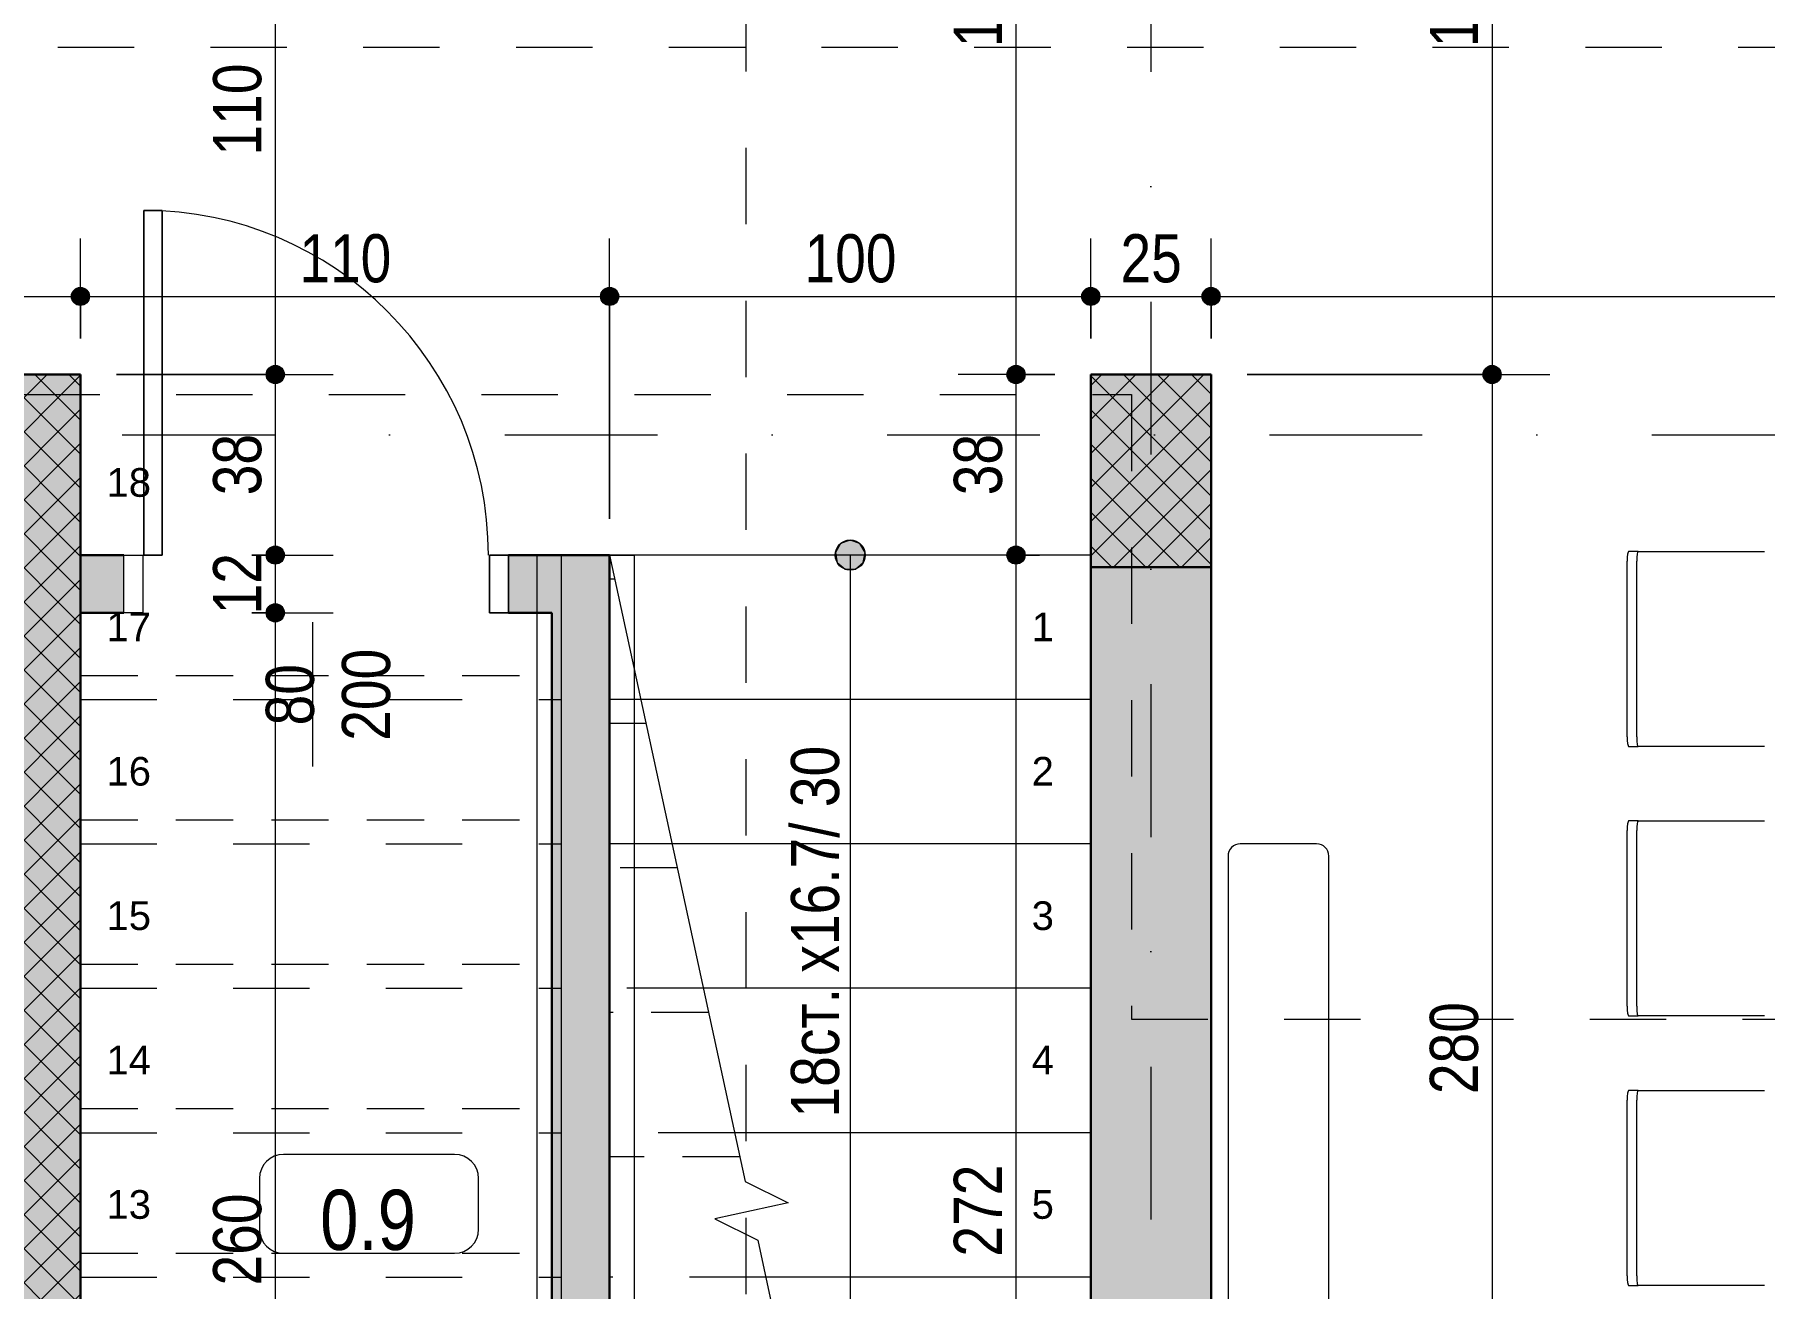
# Model space of a CAD drawing. Header units: centimetres. Extents: x -78 to 2022, y -1469 to 375.
# Drawn here: x 699.6 to 1059.1, y -1091.5 to -831 of the extents above; entities that cross this region are included whole.
import ezdxf

# ---------------------------------------------------------------- set-up
doc = ezdxf.new("R2010")
doc.units = ezdxf.units.CM
for name, pattern in [('Dash', [31.75, 15.875, -15.875]), ('Dash dot', [79.375, 31.75, -23.8125, 0, -23.8125]), ('Overhead', [19.84375, 11.90625, -7.9375])]:
    doc.linetypes.add(name, pattern=pattern)
for name, color, linetype, lineweight in [('A-ANNO-DIMS', 7, 'Continuous', 9), ('A-ANNO-DIMS-50', 7, 'Continuous', 9), ('A-AREA-IDEN', 7, 'Continuous', 9), ('A-DOOR', 7, 'Continuous', 9), ('A-DOOR-FRAM', 7, 'Continuous', 15), ('A-DOOR-IDEN', 7, 'Continuous', 9), ('A-FLOR-HRAL', 7, 'Continuous', 9), ('A-FLOR-HRAL-MBND', 7, 'Continuous', 9), ('A-FLOR-OVHD', 7, 'Overhead', 9), ('A-WALL', 7, 'Continuous', 9), ('A-WALL-PATT', 7, 'Continuous', 9), ('G-ANNO-SYMB', 7, 'Continuous', 9), ('I-FURN', 7, 'Continuous', 9), ('M-EQPM', 7, 'Continuous', 9), ('S-COLS', 7, 'Continuous', 9), ('S-GRID', 7, 'Continuous', 9), ('S-STRS', 7, 'Continuous', 9), ('S-STRS-ANNO', 7, 'Continuous', 9), ('S-STRS-IDEN', 7, 'Continuous', 9), ('S-STRS-MBND', 7, 'Dash', 9)]:
    doc.layers.add(name, color=color, linetype=linetype, lineweight=lineweight)
doc.styles.add('Arial', font='arial.ttf', dxfattribs={"height": 5.953125})
doc.styles.add('Arial Narrow', font='ARIALN.TTF', dxfattribs={"height": 12.5})
doc.styles.add('Arial Narrow_1', font='ARIALN.TTF', dxfattribs={"height": 10})
doc.styles.add('Arial Narrow_3', font='ARIALN.TTF', dxfattribs={"height": 10})
doc.dimstyles.new('TEC_DIM', dxfattribs={"dimscale": 30.48, "dimtxt": 10.23431, "dimasz": 0.492126, "dimexe": 0.393701, "dimexo": 0.246063, "dimgap": 0, "dimtad": 1, "dimdec": 0, "dimzin": 0, "dimdsep": 46, "dimtxsty": 'Arial Narrow_3', "dimblk1": 'DOTSMALL', "dimblk2": 'DOTSMALL', "dimsah": 1, "dimcen": 0.09, "dimazin": 0, "dimtfac": 1, "dimtdec": 4, "dimtix": 1, "dimtmove": 0, "dimatfit": 3, "dimfxl": 0, "dimtvp": 1, "dimtolj": 1, "dimtzin": 0, "dimarcsym": 0})
doc.dimstyles.new('TEC_DIM_3', dxfattribs={"dimscale": 30.48, "dimtxt": 10.23431, "dimasz": 0.492126, "dimexe": 0.393701, "dimexo": 0.246063, "dimgap": 0, "dimtad": 1, "dimdec": 0, "dimzin": 0, "dimdsep": 46, "dimtxsty": 'Arial Narrow_3', "dimblk1": 'DOTSMALL', "dimblk2": 'DOTSMALL', "dimsah": 1, "dimcen": 0.09, "dimazin": 0, "dimtfac": 1, "dimtdec": 4, "dimtix": 1, "dimtmove": 0, "dimatfit": 3, "dimfxl": 0, "dimtvp": 1, "dimtolj": 1, "dimtzin": 0, "dimarcsym": 0})
pattern_1 = [(45, (-1006328.728, 860384.997), (-3.535533906, 3.535533906), []), (135, (-1006328.728, 860384.997), (-3.535533906, -3.535533906), [])]

# ---------------------------------------------------------------- blocks, each defined once
blk = doc.blocks.new('Stuhl-04 - Typ1-2239621-НИВО 0')
at = {"layer": 'I-FURN'}
for p, q in [((-55.46, 10.55), (-55.46, 26.47)), ((-14.96, 26.47), (-14.96, 10.55)), ((-55.46, 5.31), (-55.46, 10.55)), ((-14.96, 10.55), (-14.96, 5.31)), ((-55.46, 0.22), (-55.46, 5.31)), ((-14.96, 5.31), (-14.96, 0.22)), ((-55.46, 0.22), (-55.46, -1.75)), ((-14.96, -1.75), (-14.96, 0.22)), ((-16.96, -0.07), (-53.46, -0.07)), ((-16.96, -2.05), (-53.46, -2.05))]:
    blk.add_line(p, q, dxfattribs=at)
for centre, major_axis, start_param, end_param in [((-53.46, 0.22), (2, 0), 3.141593, 4.712389), ((-16.96, 0.22), (-2, 0), 1.570796, 3.141593), ((-53.46, -1.75), (2, 0), 3.141593, 4.712389), ((-16.96, -1.75), (2, 0), 4.712389, 6.283185)]:
    blk.add_ellipse(centre, major_axis=major_axis, ratio=0.147809, start_param=start_param, end_param=end_param, dxfattribs=at)
blk = doc.blocks.new('TEC_DOOR-INT - 80x200-2358334-НИВО 0')
at = {"layer": 'A-DOOR', "lineweight": 15}
for p, q in [((32, -6), (35.8, -6)), ((32, -77.6), (32, -6)), ((32, -6), (32, -77.6)), ((35.8, -6), (32, -6)), ((35.8, -6), (35.8, -77.6)), ((35.8, -77.6), (35.8, -6)), ((35.8, -77.6), (32, -77.6)), ((32, -77.6), (35.8, -77.6))]:
    blk.add_line(p, q, dxfattribs=at)
at = {"layer": 'A-DOOR'}
blk.add_arc((35.8, -6), 71.6, 180, 270, dxfattribs=at)
at = {"layer": 'A-DOOR-FRAM'}
for p, q in [((-40, -6), (-40, 6)), ((-40, 6), (-36, 6)), ((-36, 6), (-40, 6)), ((-40, 6), (-40, -6)), ((-36, 6), (-36, -6)), ((-36, -6), (-36, 6)), ((36, 6), (40, 6)), ((36, -6), (36, 6)), ((36, -6), (36, 6)), ((36, 6), (40, 6)), ((40, 6), (40, -6)), ((40, 6), (40, -6)), ((-36, -6), (-40, -6)), ((-40, -6), (-36, -6)), ((40, -6), (36, -6)), ((40, -6), (36, -6))]:
    blk.add_line(p, q, dxfattribs=at)
blk = doc.blocks.new('Heat_Pump-Floor_Unit-VRV_IV-Daikin-FXLQ_MVJU - ERROR_LOAD Type Catalog-2382949-НИВО 0')
at = {"layer": 'M-EQPM'}
for p, q in [((-50.00625, 7.9375), (-50.00625, -7.9375)), ((47.46625, 10.4775), (-47.46625, 10.4775)), ((50.00625, -7.9375), (50.00625, 7.9375)), ((-47.46625, -10.4775), (47.46625, -10.4775))]:
    blk.add_line(p, q, dxfattribs=at)
for centre, start, end in [((-47.46625, 7.9375), 90, 180), ((47.46625, 7.9375), 360, 90), ((-47.46625, -7.9375), 180, 270), ((47.46625, -7.9375), 270, 360)]:
    blk.add_arc(centre, 2.54, start, end, dxfattribs=at)
blk = doc.blocks.new('Railing - Railing-2455743-НИВО 0')
at = {"layer": 'A-FLOR-HRAL'}
for p, q in [((819.14, -939.1), (824.22, -939.1)), ((824.22, -939.1), (824.22, -962.59))]:
    blk.add_line(p, q, dxfattribs=at)
at = {"layer": 'A-FLOR-HRAL-MBND'}
for p, q in [((804.06, -939.1), (809.14, -939.1)), ((804.06, -1109.74), (804.06, -939.1)), ((809.14, -1109.74), (809.14, -939.1)), ((824.22, -962.59), (824.22, -1109.74)), ((819.14, -989.51), (819.14, -1109.74)), ((804.06, -1116.67), (804.06, -1109.74)), ((809.14, -1111.59), (809.14, -1109.74)), ((819.14, -1109.74), (819.14, -1111.59)), ((824.22, -1109.74), (824.22, -1116.67)), ((819.14, -1111.59), (809.14, -1111.59)), ((807.53, -1116.67), (804.06, -1116.67)), ((820.76, -1116.67), (807.53, -1116.67)), ((824.22, -1116.67), (820.76, -1116.67))]:
    blk.add_line(p, q, dxfattribs=at)
blk = doc.blocks.new('TEC_DOOR_TAG - TEC_DOOR_TAG-22318-НИВО 0')
at = {"layer": 'A-DOOR-IDEN'}
blk.add_line((-0.0145, -0.0167), (-0.0145, 0.5833), dxfattribs=at)
blk = doc.blocks.new('TEC_ROOM_TAG - TEC_ROOM_TAG-32046-НИВО 0')
at = {"layer": 'A-AREA-IDEN'}
for p, q in [((0.3718, 0.1968), (-0.3391, 0.1968)), ((-0.4391, 0.0968), (-0.4391, -0.1143)), ((0.4718, -0.1143), (0.4718, 0.0968)), ((-0.3391, -0.2143), (0.3718, -0.2143))]:
    blk.add_line(p, q, dxfattribs=at)
for centre, start, end in [((-0.3391, 0.0968), 90, 180), ((0.3718, 0.0968), 360, 90), ((-0.3391, -0.1143), 180, 270), ((0.3718, -0.1143), 270, 360)]:
    blk.add_arc(centre, 0.1, start, end, dxfattribs=at)
blk = doc.blocks.new('DIMBLOCK34-НИВО 0')
at = {"layer": 'A-ANNO-DIMS-50', "transparency": 16777216}
h = blk.add_hatch(color=256, dxfattribs=at)
edge = h.paths.add_edge_path()
edge.add_arc((204.14, -1378.77), 1.88, 0, 360)
h = blk.add_hatch(color=256, dxfattribs=at)
edge = h.paths.add_edge_path()
edge.add_arc((1799.14, -1378.77), 1.88, 0, 360)
for p, q in [((1799.14, -769.09), (1799.14, -1390.77)), ((1799.14, -1378.77), (1799.14, -769.09)), ((204.14, -1264.09), (204.14, -1390.77)), ((204.14, -1378.77), (204.14, -1264.09)), ((204.14, -1378.77), (1799.14, -1378.77))]:
    blk.add_line(p, q, dxfattribs=at)
for centre in [(204.14, -1378.77), (1799.14, -1378.77)]:
    blk.add_circle(centre, 1.88, dxfattribs=at)
at = {"layer": 'A-ANNO-DIMS-50', "color": 0, "transparency": 16777216, "insert": (988.97, -1365.85), "char_height": 10, "width": 30.4105, "attachment_point": 1, "line_spacing_factor": 0.974696, "style": 'Arial Narrow_3'}
blk.add_mtext('1595', dxfattribs=at)
blk = doc.blocks.new('_DotSmall')
at = {"color": 0, "linetype": 'ByBlock', "const_width": 0.5}
blk.add_lwpolyline([(-0.0625, 0, 1), (0.0625, 0, 1)], format="xyb", close=True, dxfattribs=at)
blk = doc.blocks.new('DIMBLOCK216-НИВО 0')
at = {"layer": 'A-ANNO-DIMS-50', "transparency": 16777216}
h = blk.add_hatch(color=256, dxfattribs=at)
edge = h.paths.add_edge_path()
edge.add_arc((1002.54, -746.59), 1.88, 0, 360)
h = blk.add_hatch(color=256, dxfattribs=at)
edge = h.paths.add_edge_path()
edge.add_arc((1002.54, -901.59), 1.88, 0, 360)
for p, q in [((976.64, -746.59), (1014.54, -746.59)), ((1002.54, -746.59), (976.64, -746.59)), ((1002.54, -746.59), (1002.54, -901.59)), ((951.64, -901.59), (1014.54, -901.59)), ((1002.54, -901.59), (951.64, -901.59))]:
    blk.add_line(p, q, dxfattribs=at)
for centre in [(1002.54, -746.59), (1002.54, -901.59)]:
    blk.add_circle(centre, 1.88, dxfattribs=at)
at = {"layer": 'A-ANNO-DIMS-50', "color": 0, "transparency": 16777216, "insert": (989.61, -833.59), "char_height": 10, "width": 22.8079, "attachment_point": 1, "rotation": 90, "line_spacing_factor": 0.974696, "style": 'Arial Narrow_3'}
blk.add_mtext('155', dxfattribs=at)
blk = doc.blocks.new('DIMBLOCK217-НИВО 0')
at = {"layer": 'A-ANNO-DIMS-50', "transparency": 16777216}
h = blk.add_hatch(color=256, dxfattribs=at)
edge = h.paths.add_edge_path()
edge.add_arc((1002.54, -901.59), 1.88, 0, 360)
h = blk.add_hatch(color=256, dxfattribs=at)
edge = h.paths.add_edge_path()
edge.add_arc((1002.54, -1181.59), 1.88, 0, 360)
for p, q in [((951.64, -901.59), (1014.54, -901.59)), ((1002.54, -901.59), (951.64, -901.59)), ((1002.54, -901.59), (1002.54, -1181.59)), ((997.69, -1181.59), (1014.54, -1181.59)), ((1002.54, -1181.59), (997.69, -1181.59))]:
    blk.add_line(p, q, dxfattribs=at)
for centre in [(1002.54, -901.59), (1002.54, -1181.59)]:
    blk.add_circle(centre, 1.88, dxfattribs=at)
at = {"layer": 'A-ANNO-DIMS-50', "color": 0, "transparency": 16777216, "insert": (989.61, -1051.09), "char_height": 10, "width": 22.8079, "attachment_point": 1, "rotation": 90, "line_spacing_factor": 0.974696, "style": 'Arial Narrow_3'}
blk.add_mtext('280', dxfattribs=at)
blk = doc.blocks.new('DIMBLOCK227-НИВО 0')
at = {"layer": 'A-ANNO-DIMS-50', "transparency": 16777216}
h = blk.add_hatch(color=256, dxfattribs=at)
edge = h.paths.add_edge_path()
edge.add_arc((749.65, -791.59), 1.88, 0, 360)
h = blk.add_hatch(color=256, dxfattribs=at)
edge = h.paths.add_edge_path()
edge.add_arc((749.65, -901.59), 1.88, 0, 360)
for p, q in [((716.64, -791.59), (761.65, -791.59)), ((749.65, -791.59), (716.64, -791.59)), ((749.65, -791.59), (749.65, -901.59)), ((716.64, -901.59), (761.65, -901.59)), ((749.65, -901.59), (716.64, -901.59))]:
    blk.add_line(p, q, dxfattribs=at)
for centre in [(749.65, -791.59), (749.65, -901.59)]:
    blk.add_circle(centre, 1.88, dxfattribs=at)
at = {"layer": 'A-ANNO-DIMS-50', "color": 0, "transparency": 16777216, "insert": (736.72, -856.09), "char_height": 10, "width": 22.8079, "attachment_point": 1, "rotation": 90, "line_spacing_factor": 0.974696, "style": 'Arial Narrow_3'}
blk.add_mtext('110', dxfattribs=at)
blk = doc.blocks.new('DIMBLOCK228-НИВО 0')
at = {"layer": 'A-ANNO-DIMS-50', "transparency": 16777216}
h = blk.add_hatch(color=256, dxfattribs=at)
edge = h.paths.add_edge_path()
edge.add_arc((749.65, -901.59), 1.88, 0, 360)
h = blk.add_hatch(color=256, dxfattribs=at)
edge = h.paths.add_edge_path()
edge.add_arc((749.65, -939.1), 1.88, 0, 360)
for p, q in [((716.64, -901.59), (761.65, -901.59)), ((749.65, -901.59), (716.64, -901.59)), ((749.65, -901.59), (749.65, -939.1)), ((744.8, -939.1), (761.65, -939.1)), ((749.65, -939.1), (744.8, -939.1))]:
    blk.add_line(p, q, dxfattribs=at)
for centre in [(749.65, -901.59), (749.65, -939.1)]:
    blk.add_circle(centre, 1.88, dxfattribs=at)
at = {"layer": 'A-ANNO-DIMS-50', "color": 0, "transparency": 16777216, "insert": (736.72, -926.68), "char_height": 10, "width": 15.2053, "attachment_point": 1, "rotation": 90, "line_spacing_factor": 0.974696, "style": 'Arial Narrow_3'}
blk.add_mtext('38', dxfattribs=at)
blk = doc.blocks.new('DIMBLOCK229-НИВО 0')
at = {"layer": 'A-ANNO-DIMS-50', "transparency": 16777216}
h = blk.add_hatch(color=256, dxfattribs=at)
edge = h.paths.add_edge_path()
edge.add_arc((749.65, -939.1), 1.88, 0, 360)
h = blk.add_hatch(color=256, dxfattribs=at)
edge = h.paths.add_edge_path()
edge.add_arc((749.65, -951.1), 1.88, 0, 360)
for p, q in [((744.8, -939.1), (761.65, -939.1)), ((749.65, -939.1), (744.8, -939.1)), ((749.65, -939.1), (749.65, -951.1)), ((744.8, -951.1), (761.65, -951.1)), ((749.65, -951.1), (744.8, -951.1))]:
    blk.add_line(p, q, dxfattribs=at)
for centre in [(749.65, -939.1), (749.65, -951.1)]:
    blk.add_circle(centre, 1.88, dxfattribs=at)
at = {"layer": 'A-ANNO-DIMS-50', "color": 0, "transparency": 16777216, "insert": (736.72, -951.43), "char_height": 10, "width": 15.2053, "attachment_point": 1, "rotation": 90, "line_spacing_factor": 0.974696, "style": 'Arial Narrow_3'}
blk.add_mtext('12', dxfattribs=at)
blk = doc.blocks.new('DIMBLOCK230-НИВО 0')
at = {"layer": 'A-ANNO-DIMS-50', "transparency": 16777216}
h = blk.add_hatch(color=256, dxfattribs=at)
edge = h.paths.add_edge_path()
edge.add_arc((749.65, -951.1), 1.88, 0, 360)
h = blk.add_hatch(color=256, dxfattribs=at)
edge = h.paths.add_edge_path()
edge.add_arc((749.65, -1211.59), 1.88, 0, 360)
for p, q in [((744.8, -951.1), (761.65, -951.1)), ((749.65, -951.1), (744.8, -951.1)), ((749.65, -951.1), (749.65, -1211.59)), ((744.8, -1211.59), (761.65, -1211.59)), ((749.65, -1211.59), (744.8, -1211.59))]:
    blk.add_line(p, q, dxfattribs=at)
for centre in [(749.65, -951.1), (749.65, -1211.59)]:
    blk.add_circle(centre, 1.88, dxfattribs=at)
at = {"layer": 'A-ANNO-DIMS-50', "color": 0, "transparency": 16777216, "insert": (736.72, -1090.85), "char_height": 10, "width": 22.8079, "attachment_point": 1, "rotation": 90, "line_spacing_factor": 0.974696, "style": 'Arial Narrow_3'}
blk.add_mtext('260', dxfattribs=at)
blk = doc.blocks.new('DIMBLOCK238-НИВО 0')
at = {"layer": 'A-ANNO-DIMS-50', "transparency": 16777216}
h = blk.add_hatch(color=256, dxfattribs=at)
edge = h.paths.add_edge_path()
edge.add_arc((566.14, -885.36), 1.88, 0, 360)
h = blk.add_hatch(color=256, dxfattribs=at)
edge = h.paths.add_edge_path()
edge.add_arc((709.14, -885.36), 1.88, 0, 360)
for p, q in [((566.14, -890.21), (566.14, -873.36)), ((709.14, -894.09), (709.14, -873.36)), ((566.14, -885.36), (709.14, -885.36)), ((566.14, -885.36), (566.14, -890.21)), ((709.14, -885.36), (709.14, -894.09))]:
    blk.add_line(p, q, dxfattribs=at)
for centre in [(566.14, -885.36), (709.14, -885.36)]:
    blk.add_circle(centre, 1.88, dxfattribs=at)
at = {"layer": 'A-ANNO-DIMS-50', "color": 0, "transparency": 16777216, "insert": (628.14, -872.44), "char_height": 10, "width": 22.8079, "attachment_point": 1, "line_spacing_factor": 0.974696, "style": 'Arial Narrow_3'}
blk.add_mtext('143', dxfattribs=at)
blk = doc.blocks.new('DIMBLOCK239-НИВО 0')
at = {"layer": 'A-ANNO-DIMS-50', "transparency": 16777216}
h = blk.add_hatch(color=256, dxfattribs=at)
edge = h.paths.add_edge_path()
edge.add_arc((709.14, -885.36), 1.88, 0, 360)
h = blk.add_hatch(color=256, dxfattribs=at)
edge = h.paths.add_edge_path()
edge.add_arc((819.14, -885.36), 1.88, 0, 360)
for p, q in [((709.14, -894.09), (709.14, -873.36)), ((819.14, -931.6), (819.14, -873.36)), ((709.14, -885.36), (819.14, -885.36)), ((709.14, -885.36), (709.14, -894.09)), ((819.14, -885.36), (819.14, -931.6))]:
    blk.add_line(p, q, dxfattribs=at)
for centre in [(709.14, -885.36), (819.14, -885.36)]:
    blk.add_circle(centre, 1.88, dxfattribs=at)
at = {"layer": 'A-ANNO-DIMS-50', "color": 0, "transparency": 16777216, "insert": (754.64, -872.44), "char_height": 10, "width": 22.8079, "attachment_point": 1, "line_spacing_factor": 0.974696, "style": 'Arial Narrow_3'}
blk.add_mtext('110', dxfattribs=at)
blk = doc.blocks.new('DIMBLOCK240-НИВО 0')
at = {"layer": 'A-ANNO-DIMS-50', "transparency": 16777216}
h = blk.add_hatch(color=256, dxfattribs=at)
edge = h.paths.add_edge_path()
edge.add_arc((819.14, -885.36), 1.88, 0, 360)
h = blk.add_hatch(color=256, dxfattribs=at)
edge = h.paths.add_edge_path()
edge.add_arc((919.14, -885.36), 1.88, 0, 360)
for p, q in [((819.14, -931.6), (819.14, -873.36)), ((919.14, -894.09), (919.14, -873.36)), ((819.14, -885.36), (919.14, -885.36)), ((819.14, -885.36), (819.14, -931.6)), ((919.14, -885.36), (919.14, -894.09))]:
    blk.add_line(p, q, dxfattribs=at)
for centre in [(819.14, -885.36), (919.14, -885.36)]:
    blk.add_circle(centre, 1.88, dxfattribs=at)
at = {"layer": 'A-ANNO-DIMS-50', "color": 0, "transparency": 16777216, "insert": (859.64, -872.44), "char_height": 10, "width": 22.8079, "attachment_point": 1, "line_spacing_factor": 0.974696, "style": 'Arial Narrow_3'}
blk.add_mtext('100', dxfattribs=at)
blk = doc.blocks.new('DIMBLOCK241-НИВО 0')
at = {"layer": 'A-ANNO-DIMS-50', "transparency": 16777216}
h = blk.add_hatch(color=256, dxfattribs=at)
edge = h.paths.add_edge_path()
edge.add_arc((919.14, -885.36), 1.88, 0, 360)
h = blk.add_hatch(color=256, dxfattribs=at)
edge = h.paths.add_edge_path()
edge.add_arc((944.14, -885.36), 1.88, 0, 360)
for p, q in [((919.14, -894.09), (919.14, -873.36)), ((944.14, -894.09), (944.14, -873.36)), ((919.14, -885.36), (944.14, -885.36)), ((919.14, -885.36), (919.14, -894.09)), ((944.14, -885.36), (944.14, -894.09))]:
    blk.add_line(p, q, dxfattribs=at)
for centre in [(919.14, -885.36), (944.14, -885.36)]:
    blk.add_circle(centre, 1.88, dxfattribs=at)
at = {"layer": 'A-ANNO-DIMS-50', "color": 0, "transparency": 16777216, "insert": (925.31, -872.44), "char_height": 10, "width": 15.2053, "attachment_point": 1, "line_spacing_factor": 0.974696, "style": 'Arial Narrow_3'}
blk.add_mtext('25', dxfattribs=at)
blk = doc.blocks.new('DIMBLOCK242-НИВО 0')
at = {"layer": 'A-ANNO-DIMS-50', "transparency": 16777216}
h = blk.add_hatch(color=256, dxfattribs=at)
edge = h.paths.add_edge_path()
edge.add_arc((944.14, -885.36), 1.88, 0, 360)
h = blk.add_hatch(color=256, dxfattribs=at)
edge = h.paths.add_edge_path()
edge.add_arc((1272.14, -885.36), 1.88, 0, 360)
for p, q in [((944.14, -894.09), (944.14, -873.36)), ((1272.14, -909.09), (1272.14, -873.36)), ((944.14, -885.36), (1272.14, -885.36)), ((944.14, -885.36), (944.14, -894.09)), ((1272.14, -885.36), (1272.14, -909.09))]:
    blk.add_line(p, q, dxfattribs=at)
for centre in [(944.14, -885.36), (1272.14, -885.36)]:
    blk.add_circle(centre, 1.88, dxfattribs=at)
at = {"layer": 'A-ANNO-DIMS-50', "color": 0, "transparency": 16777216, "insert": (1098.64, -872.44), "char_height": 10, "width": 22.8079, "attachment_point": 1, "line_spacing_factor": 0.974696, "style": 'Arial Narrow_3'}
blk.add_mtext('328', dxfattribs=at)
blk = doc.blocks.new('DIMBLOCK274-НИВО 0')
at = {"layer": 'A-ANNO-DIMS-50', "transparency": 16777216}
h = blk.add_hatch(color=256, dxfattribs=at)
edge = h.paths.add_edge_path()
edge.add_arc((903.6, -939.1), 1.88, 0, 360)
h = blk.add_hatch(color=256, dxfattribs=at)
edge = h.paths.add_edge_path()
edge.add_arc((903.6, -1211.59), 1.88, 0, 360)
for p, q in [((908.45, -939.1), (891.6, -939.1)), ((903.6, -1211.59), (903.6, -939.1)), ((903.6, -939.1), (908.45, -939.1)), ((908.45, -1211.59), (891.6, -1211.59)), ((903.6, -1211.59), (908.45, -1211.59))]:
    blk.add_line(p, q, dxfattribs=at)
for centre in [(903.6, -939.1), (903.6, -1211.59)]:
    blk.add_circle(centre, 1.88, dxfattribs=at)
at = {"layer": 'A-ANNO-DIMS-50', "color": 0, "transparency": 16777216, "insert": (890.67, -1084.85), "char_height": 10, "width": 22.8079, "attachment_point": 1, "rotation": 90, "line_spacing_factor": 0.974696, "style": 'Arial Narrow_3'}
blk.add_mtext('272', dxfattribs=at)
blk = doc.blocks.new('DIMBLOCK275-НИВО 0')
at = {"layer": 'A-ANNO-DIMS-50', "transparency": 16777216}
h = blk.add_hatch(color=256, dxfattribs=at)
edge = h.paths.add_edge_path()
edge.add_arc((903.6, -901.59), 1.88, 0, 360)
h = blk.add_hatch(color=256, dxfattribs=at)
edge = h.paths.add_edge_path()
edge.add_arc((903.6, -939.1), 1.88, 0, 360)
for p, q in [((911.64, -901.59), (891.6, -901.59)), ((903.6, -939.1), (903.6, -901.59)), ((903.6, -901.59), (911.64, -901.59)), ((908.45, -939.1), (891.6, -939.1)), ((903.6, -939.1), (908.45, -939.1))]:
    blk.add_line(p, q, dxfattribs=at)
for centre in [(903.6, -901.59), (903.6, -939.1)]:
    blk.add_circle(centre, 1.88, dxfattribs=at)
at = {"layer": 'A-ANNO-DIMS-50', "color": 0, "transparency": 16777216, "insert": (890.67, -926.68), "char_height": 10, "width": 15.2053, "attachment_point": 1, "rotation": 90, "line_spacing_factor": 0.974696, "style": 'Arial Narrow_3'}
blk.add_mtext('38', dxfattribs=at)
blk = doc.blocks.new('DIMBLOCK276-НИВО 0')
at = {"layer": 'A-ANNO-DIMS-50', "transparency": 16777216}
h = blk.add_hatch(color=256, dxfattribs=at)
edge = h.paths.add_edge_path()
edge.add_arc((903.6, -746.59), 1.88, 0, 360)
h = blk.add_hatch(color=256, dxfattribs=at)
edge = h.paths.add_edge_path()
edge.add_arc((903.6, -901.59), 1.88, 0, 360)
for p, q in [((911.64, -746.59), (891.6, -746.59)), ((903.6, -901.59), (903.6, -746.59)), ((903.6, -746.59), (911.64, -746.59)), ((911.64, -901.59), (891.6, -901.59)), ((903.6, -901.59), (911.64, -901.59))]:
    blk.add_line(p, q, dxfattribs=at)
for centre in [(903.6, -746.59), (903.6, -901.59)]:
    blk.add_circle(centre, 1.88, dxfattribs=at)
at = {"layer": 'A-ANNO-DIMS-50', "color": 0, "transparency": 16777216, "insert": (890.67, -833.59), "char_height": 10, "width": 22.8079, "attachment_point": 1, "rotation": 90, "line_spacing_factor": 0.974696, "style": 'Arial Narrow_3'}
blk.add_mtext('155', dxfattribs=at)

msp = doc.modelspace()

# ---------------------------------------------------------------- hatches: boundary and pattern name
at = {"layer": 'A-WALL-PATT', "true_color": 0x808080}
for points in [[(684.14, -1181.59), (709.14, -1181.59), (709.14, -901.59), (684.14, -901.59), (684.14, -1158.59)], [(944.14, -1181.59), (944.14, -901.59), (919.14, -901.59), (919.14, -1181.59)], [(807.14, -1111.59), (819.14, -1111.59), (819.14, -939.1), (807.14, -939.1), (807.14, -984.58)]]:
    msp.add_hatch(color=8, dxfattribs=at).paths.add_polyline_path(points)
h = msp.add_hatch(color=8, dxfattribs=at)
h.paths.add_polyline_path([(798.14, -951.1), (807.14, -951.1), (807.14, -939.1), (798.14, -939.1)])
h.paths.add_polyline_path([(718.14, -951.1), (718.14, -939.1), (709.14, -939.1), (709.14, -951.1), (709.38, -951.1)])
at = {"layer": 'S-COLS'}
h = msp.add_hatch(dxfattribs=at)
h.set_pattern_fill('FP1_5', color=256, style=0, pattern_type=2)
h.set_pattern_definition(pattern_1)
h.paths.add_polyline_path([(684.14, -1236.59), (709.14, -1236.59), (709.14, -901.59), (684.14, -901.59), (684.14, -1211.22)])
h = msp.add_hatch(dxfattribs=at)
h.set_pattern_fill('FP1_5', color=256, style=0, pattern_type=2)
h.set_pattern_definition(pattern_1)
h.paths.add_polyline_path([(919.14, -941.59), (944.14, -941.59), (944.14, -901.59), (919.14, -901.59)])
at = {"layer": 'S-STRS-ANNO'}
h = msp.add_hatch(color=256, dxfattribs=at)
edge = h.paths.add_edge_path()
edge.add_arc((869.14, -939.1), 3.13, 0, 360)
msp.add_hatch(color=256, dxfattribs=at).paths.add_polyline_path([(868.07, -942.03), (870.21, -942.03), (871.85, -940.66), (872.22, -938.55), (871.15, -936.7), (869.14, -935.97), (867.13, -936.7), (866.07, -938.55), (866.44, -940.66)])

# ---------------------------------------------------------------- linework, layer by layer
at = {"layer": 'A-FLOR-OVHD'}
for p, q in [((820.22, -944.1), (819.14, -944.1)), ((709.14, -964.1), (807.14, -964.1)), ((826.71, -974.1), (819.14, -974.1)), ((709.14, -994.1), (807.14, -994.1)), ((833.2, -1004.1), (819.14, -1004.1)), ((709.14, -1024.1), (807.14, -1024.1)), ((839.68, -1034.1), (819.14, -1034.1)), ((709.14, -1054.1), (807.14, -1054.1)), ((846.17, -1064.1), (819.14, -1064.1)), ((709.14, -1084.1), (807.14, -1084.1))]:
    msp.add_line(p, q, dxfattribs=at)
at = {"layer": 'A-WALL', "lineweight": 30}
for p, q in [((709.14, -901.59), (656.64, -901.59)), ((709.14, -939.1), (709.14, -901.59)), ((944.14, -901.59), (919.14, -901.59)), ((919.14, -901.59), (919.14, -1211.59)), ((944.14, -1181.59), (944.14, -901.59)), ((718.14, -939.1), (709.14, -939.1)), ((819.14, -939.1), (798.14, -939.1)), ((819.14, -1111.59), (819.14, -939.1)), ((709.14, -1211.59), (709.14, -951.1)), ((709.14, -951.1), (718.14, -951.1)), ((798.14, -951.1), (807.14, -951.1)), ((807.14, -951.1), (807.14, -1111.59))]:
    msp.add_line(p, q, dxfattribs=at)
at = {"layer": 'G-ANNO-SYMB', "linetype": 'Dash', "lineweight": 18}
for p, q in [((847.43, 288.49), (847.43, -1448.92)), ((-57.57, -833.55), (1994.57, -833.55)), ((697.27, -905.76), (927.59, -905.76)), ((927.59, -905.76), (927.59, -1035.55)), ((927.59, -1035.55), (1994.57, -1035.55))]:
    msp.add_line(p, q, dxfattribs=at)
at = {"layer": 'S-COLS', "lineweight": 30}
for p, q in [((709.14, -901.59), (684.14, -901.59)), ((709.14, -1236.59), (709.14, -901.59)), ((944.14, -901.59), (919.14, -901.59)), ((919.14, -901.59), (919.14, -941.59)), ((944.14, -941.59), (944.14, -901.59)), ((919.14, -941.59), (944.14, -941.59))]:
    msp.add_line(p, q, dxfattribs=at)
at = {"layer": 'S-GRID', "color": 1, "linetype": 'Dash dot', "lineweight": 18, "true_color": 0xff0000}
for p, q in [((931.64, 146.72), (931.64, -1310.92)), ((82.05, -914.09), (1840.98, -914.09))]:
    msp.add_line(p, q, dxfattribs=at)
at = {"layer": 'S-STRS'}
for p, q in [((919.14, -939.1), (819.14, -939.1)), ((919.14, -939.1), (819.14, -939.1)), ((919.14, -969.1), (825.63, -969.1)), ((919.14, -969.1), (825.63, -969.1)), ((919.14, -999.1), (832.12, -999.1)), ((919.14, -999.1), (832.12, -999.1)), ((919.14, -1029.1), (838.6, -1029.1)), ((919.14, -1029.1), (838.6, -1029.1)), ((919.14, -1059.1), (845.09, -1059.1)), ((919.14, -1059.1), (845.09, -1059.1)), ((919.14, -1089.1), (851.58, -1089.1)), ((919.14, -1089.1), (851.58, -1089.1))]:
    msp.add_line(p, q, dxfattribs=at)
at = {"layer": 'S-STRS-ANNO'}
for p, q in [((867.13, -936.7), (866.07, -938.55)), ((869.14, -935.97), (867.13, -936.7)), ((871.15, -936.7), (869.14, -935.97)), ((872.22, -938.55), (871.15, -936.7)), ((866.07, -938.55), (866.44, -940.66)), ((866.44, -940.66), (868.07, -942.03)), ((869.14, -939.1), (869.14, -969.1)), ((870.21, -942.03), (871.85, -940.66)), ((871.85, -940.66), (872.22, -938.55)), ((868.07, -942.03), (870.21, -942.03)), ((869.14, -969.1), (869.14, -999.1)), ((869.14, -999.1), (869.14, -1029.1)), ((869.14, -1029.1), (869.14, -1059.1)), ((869.14, -1059.1), (869.14, -1089.1)), ((869.14, -1089.1), (869.14, -1111.59))]:
    msp.add_line(p, q, dxfattribs=at)
msp.add_circle((869.14, -939.1), 3.13, dxfattribs=at)
at = {"layer": 'S-STRS-MBND'}
for p, q in [((709.14, -1211.59), (709.14, -939.1)), ((809.14, -1111.59), (809.14, -939.1)), ((709.14, -969.1), (809.14, -969.1)), ((709.14, -969.1), (809.14, -969.1)), ((825.63, -969.1), (819.14, -969.1)), ((825.63, -969.1), (819.14, -969.1)), ((709.14, -999.1), (809.14, -999.1)), ((709.14, -999.1), (809.14, -999.1)), ((832.12, -999.1), (819.14, -999.1)), ((832.12, -999.1), (819.14, -999.1)), ((709.14, -1029.1), (809.14, -1029.1)), ((709.14, -1029.1), (809.14, -1029.1)), ((838.6, -1029.1), (819.14, -1029.1)), ((838.6, -1029.1), (819.14, -1029.1)), ((709.14, -1059.1), (809.14, -1059.1)), ((709.14, -1059.1), (809.14, -1059.1)), ((845.09, -1059.1), (819.14, -1059.1)), ((845.09, -1059.1), (819.14, -1059.1)), ((709.14, -1089.1), (809.14, -1089.1)), ((709.14, -1089.1), (809.14, -1089.1)), ((851.58, -1089.1), (819.14, -1089.1)), ((851.58, -1089.1), (819.14, -1089.1))]:
    msp.add_line(p, q, dxfattribs=at)
at = {"layer": 'S-STRS-MBND', "linetype": 'Continuous'}
for p, q in [((819.14, -939.1), (847.28, -1069.23)), ((847.28, -1069.23), (856.24, -1073.69)), ((856.24, -1073.69), (840.97, -1076.99)), ((840.97, -1076.99), (849.92, -1081.45)), ((849.92, -1081.45), (878.06, -1211.59))]:
    msp.add_line(p, q, dxfattribs=at)

# ---------------------------------------------------------------- block references
at = {"layer": 'A-AREA-IDEN', "xscale": 49.99999999999998, "yscale": 49.99999999999998, "zscale": 49.99999999999998}
msp.add_blockref('TEC_ROOM_TAG - TEC_ROOM_TAG-32046-НИВО 0', (768.31, -1073.45), dxfattribs=at)
at = {"layer": 'A-DOOR', "rotation": 180}
msp.add_blockref('TEC_DOOR-INT - 80x200-2358334-НИВО 0', (758.14, -945.1), dxfattribs=at)
at = {"layer": 'A-DOOR-IDEN', "xscale": 49.99999999999998, "yscale": 49.99999999999998, "zscale": 49.99999999999998}
msp.add_blockref('TEC_DOOR_TAG - TEC_DOOR_TAG-22318-НИВО 0', (758.14, -982.17), dxfattribs=at)
at = {"layer": 'A-FLOR-HRAL-MBND'}
msp.add_blockref('Railing - Railing-2455743-НИВО 0', (0, 0), dxfattribs=at)
at = {"layer": 'I-FURN', "rotation": 270.0000000000007}
for p in [(1032.67, -993.8), (1032.67, -1049.8), (1032.67, -1105.8)]:
    msp.add_blockref('Stuhl-04 - Typ1-2239621-НИВО 0', p, dxfattribs=at)
at = {"layer": 'M-EQPM', "rotation": 89.9999999999999}
msp.add_blockref('Heat_Pump-Floor_Unit-VRV_IV-Daikin-FXLQ_MVJU - ERROR_LOAD Type Catalog-2382949-НИВО 0', (958.14, -1049.1), dxfattribs=at)

# ---------------------------------------------------------------- texts
at = {"layer": 'A-AREA-IDEN', "insert": (768.92, -1077.3), "char_height": 12.5, "width": 20.2, "attachment_point": 5, "line_spacing_factor": 0.949189, "style": 'Arial Narrow'}
msp.add_mtext('\\pt63.5,127,190.5,254,317.5,381,444.5,508,571.5,635,698.5,762,825.5,889,952.5,1016,1079.5,1143,1206.5,1270,1333.5,1397,1460.5,1524,1587.5,1651,1714.5,1778,1841.5,1905,1968.5,2032;0.9', dxfattribs=at)
at = {"layer": 'A-DOOR-IDEN', "insert": (760.66, -968.12), "char_height": 10, "width": 20.2, "attachment_point": 5, "rotation": 90, "line_spacing_factor": 0.949189, "style": 'Arial Narrow_1'}
msp.add_mtext('\\pt5,10,15,20,25,30,35,40,45,50,55,60,65,70,75,80,85,90,95,100,105,110,115,120,125,130,135,140,145,150,155,160;80\\P200', dxfattribs=at)
at = {"layer": 'S-STRS-ANNO', "attachment_point": 1, "line_spacing_factor": 0.941778, "style": 'Arial'}
for s, insert, char_height, width in [('18', (714.56, -921.04), 5.953, 10.9888), ('17', (714.56, -951.04), 5.953, 10.9888), ('\\fArial|b0|i0|c204|p34|;1', (906.85, -951.04), 5.9531, 5.4944), ('16', (714.56, -981.04), 5.953, 10.9888), ('\\fArial|b0|i0|c204|p34|;2', (906.85, -981.04), 5.9531, 5.4944), ('15', (714.56, -1011.04), 5.953, 10.9888), ('\\fArial|b0|i0|c204|p34|;3', (906.85, -1011.04), 5.9531, 5.4944), ('14', (714.56, -1041.04), 5.953, 10.9888), ('\\fArial|b0|i0|c204|p34|;4', (906.85, -1041.04), 5.9531, 5.4944), ('13', (714.56, -1071.04), 5.953, 10.9888), ('\\fArial|b0|i0|c204|p34|;5', (906.85, -1071.04), 5.9531, 5.4944)]:
    msp.add_mtext(s, dxfattribs=dict(at, insert=insert, char_height=char_height, width=width))
at = {"layer": 'S-STRS-IDEN', "insert": (861.89, -1017.34), "char_height": 10, "width": 80.35, "attachment_point": 5, "rotation": 90, "line_spacing_factor": 0.949189, "style": 'Arial Narrow_1'}
msp.add_mtext('\\pt5,10,15,20,25,30,35,40,45,50,55,60,65,70,75,80,85,90,95,100,105,110,115,120,125,130,135,140,145,150,155,160;18{\\fArial Narrow|b0|i0|c204|p34;ст}. x16.7/ 30', dxfattribs=at)

# ---------------------------------------------------------------- dimensions: what is measured, and where the dimension line sits
at = {"layer": 'A-ANNO-DIMS'}
for base, p1, p2, dimstyle, override, picture, middle in [((903.6, -746.59), (919.14, -901.59), (919.14, -746.59), 'TEC_DIM_3', {"dimpost": '<>', "dimfxl": 155}, 'DIMBLOCK276-НИВО 0', (898.49, -824.09)), ((1002.54, -901.59), (969.14, -746.59), (944.14, -901.59), 'TEC_DIM', {"dimpost": '<>', "dimfxl": 157.003185}, 'DIMBLOCK216-НИВО 0', (997.43, -824.09)), ((749.65, -901.59), (709.14, -791.59), (709.14, -901.59), 'TEC_DIM', {"dimpost": '<>', "dimfxl": 110}, 'DIMBLOCK227-НИВО 0', (744.54, -846.59)), ((749.65, -939.1), (709.14, -901.59), (752.3, -939.1), 'TEC_DIM', {"dimpost": '<>', "dimfxl": 57.179307}, 'DIMBLOCK228-НИВО 0', (744.54, -920.34)), ((903.6, -901.59), (900.95, -939.1), (919.14, -901.59), 'TEC_DIM_3', {"dimpost": '<>', "dimfxl": 41.691241}, 'DIMBLOCK275-НИВО 0', (898.49, -920.34)), ((1002.54, -1181.59), (944.14, -901.59), (1005.19, -1181.59), 'TEC_DIM', {"dimpost": '<>', "dimfxl": 286.57705}, 'DIMBLOCK217-НИВО 0', (997.43, -1041.59)), ((749.65, -951.1), (752.3, -939.1), (752.3, -951.1), 'TEC_DIM', {"dimpost": '<>', "dimfxl": 12}, 'DIMBLOCK229-НИВО 0', (744.63, -945.1)), ((903.6, -939.1), (900.95, -1211.59), (900.95, -939.1), 'TEC_DIM_3', {"dimpost": '<>', "dimfxl": 272.489732}, 'DIMBLOCK274-НИВО 0', (898.58, -1075.34)), ((749.65, -1211.59), (752.3, -951.1), (752.3, -1211.59), 'TEC_DIM', {"dimpost": '<>', "dimfxl": 260.489732}, 'DIMBLOCK230-НИВО 0', (744.54, -1081.34))]:
    dim = msp.add_linear_dim(base=base, p1=p1, p2=p2, angle=90, dimstyle=dimstyle, override=override, dxfattribs=at)
    dim.commit()
    dim.dimension.update_dxf_attribs({"geometry": picture, "text_midpoint": middle})
for base, p1, p2, override, picture, middle in [((1799.14, -1378.77), (204.14, -1256.59), (1799.14, -761.59), {"dimpost": '<>', "dimfxl": 1670.04491}, 'DIMBLOCK34-НИВО 0', (1001.64, -1373.67)), ((709.14, -885.36), (566.14, -882.71), (709.14, -901.59), {"dimpost": '<>', "dimfxl": 144.240587}, 'DIMBLOCK238-НИВО 0', (637.64, -880.26)), ((819.14, -885.36), (709.14, -901.59), (819.14, -939.1), {"dimpost": '<>', "dimfxl": 116.219707}, 'DIMBLOCK239-НИВО 0', (764.14, -880.26)), ((919.14, -885.36), (819.14, -939.1), (919.14, -901.59), {"dimpost": '<>', "dimfxl": 106.803652}, 'DIMBLOCK240-НИВО 0', (869.14, -880.26)), ((944.14, -885.36), (919.14, -901.59), (944.14, -901.59), {"dimpost": '<>', "dimfxl": 25}, 'DIMBLOCK241-НИВО 0', (931.64, -880.26)), ((1272.14, -885.36), (944.14, -901.59), (1272.14, -916.59), {"dimpost": '<>', "dimfxl": 328.342809}, 'DIMBLOCK242-НИВО 0', (1108.14, -880.26))]:
    dim = msp.add_linear_dim(base=base, p1=p1, p2=p2, dimstyle='TEC_DIM', override=override, dxfattribs=at)
    dim.commit()
    dim.dimension.update_dxf_attribs({"geometry": picture, "text_midpoint": middle})

doc.saveas('drawing.dxf')
